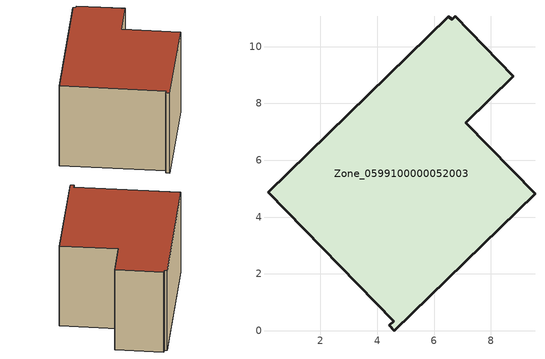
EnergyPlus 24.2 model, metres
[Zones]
Zone_0599100000052003
 floor ground (C_G): 0.15,4.88 6.49,11.05 6.64,10.96 6.75,11.06 8.79,8.96 7.11,7.32 9.55,4.81 4.6,0 4.42,0.18 4.58,0.33 z0
 wall outside (C_F): 9.55,4.81 7.11,7.32 8.79,8.96 6.75,11.06 6.64,10.96 6.49,11.05 0.15,4.88 4.58,0.33 4.42,0.18 4.6,0 9.55,4.81 z0:5.57
 roof outside (C_R): 0.15,4.88 4.58,0.33 4.42,0.18 4.6,0 9.55,4.81 7.11,7.32 8.79,8.96 6.75,11.06 6.64,10.96 6.49,11.05 z5.57
[BUILDING]
Pand.0599100000052003: North Axis=0; Terrain=City; Loads Convergence Tolerance Value=0.04; Temperature Convergence Tolerance Value=0.4; Solar Distribution=FullExterior; Maximum Number of Warmup Days=25; Minimum Number of Warmup Days=1
[Site:Location]
Rotterdam.The.Hague.AP_ZH_NLD Design_Conditions: Latitude=51.96; Longitude=4.45; Time Zone=1; Elevation=-4.5
[SITE:GROUNDTEMPERATURE:BUILDINGSURFACE]
18, 18, 18, 18, 18, 18, 18, 18, 18, 18, 18, 18
[MATERIAL] Thermal Absorptance=0.9; Solar Absorptance=0.7; Visible Absorptance=0.7
Name | Roughness | Thickness | Conductivity | Density | Specific Heat
G.TI.1975-1991 | MediumSmooth | 0.15 | 0.288461 | 540 | 1210
F.TI.1975-1991 | Rough | 0.3 | 0.230769 | 1920 | 840
R.TI.1975-1991 | MediumRough | 0.2 | 0.153846 | 1500 | 1000
[CONSTRUCTION]
C_G: G.TI.1975-1991
C_F: F.TI.1975-1991
C_R: R.TI.1975-1991
[ZONE]
Zone_0599100000052003: Type=1; Multiplier=1; Ceiling Height=Autocalculate; Volume=Autocalculate; Floor Area=autocalculate; Part of Total Floor Area=Yes
[ZONEINFILTRATION:DESIGNFLOWRATE]
Infil_Zone_0599100000052003: Zone or ZoneList or Space or SpaceList=Zone_0599100000052003; Schedule=AlwaysOn; Design Flow Rate Calculation Method=Flow/Area; Flow Rate per Floor Area=0.003; Constant Term Coefficient=1; Temperature Term Coefficient=0; Velocity Term Coefficient=0; Velocity Squared Term Coefficient=0
[HVACTEMPLATE:ZONE:IDEALLOADSAIRSYSTEM]
Zone_0599100000052003: Maximum Heating Supply Air Temperature=50; Minimum Cooling Supply Air Temperature=13; Maximum Heating Supply Air Humidity Ratio=0.0156; Minimum Cooling Supply Air Humidity Ratio=0.0077; Heating Limit=NoLimit; Cooling Limit=NoLimit; Dehumidification Control Type=ConstantSensibleHeatRatio; Cooling Sensible Heat Ratio=0.7; Dehumidification Setpoint=60; Humidification Control Type=None; Humidification Setpoint=30; Outdoor Air Method=None; Outdoor Air Flow Rate per Person=0.00944; Outdoor Air Flow Rate per Zone Floor Area=0; Outdoor Air Flow Rate per Zone=0; Demand Controlled Ventilation Type=None; Outdoor Air Economizer Type=NoEconomizer; Heat Recovery Type=None; Sensible Heat Recovery Effectiveness=0.7; Latent Heat Recovery Effectiveness=0.65
[ZONECONTROL:THERMOSTAT]
ThermostatControl_Zone_0599100000052003: Zone or ZoneList=Zone_0599100000052003; Control Type Schedule=DualSetpointControlType; Control 1=Thermostat_Zone_0599100000052003; Temperature Difference Between Cutout And Setpoint=0
[THERMOSTATSETPOINT:DUALSETPOINT]
Thermostat_Zone_0599100000052003: Heating Setpoint Temperature Schedule=HeatingSetpoint_Zone_0599100000052003; Cooling Setpoint Temperature Schedule=CoolingSetpoint_Zone_0599100000052003
[SCHEDULE:COMPACT]
HeatingSetpoint_Zone_0599100000052003: Through: 12/31, For: AllDays, Until: 24:00, 21
CoolingSetpoint_Zone_0599100000052003: Through: 12/31, For: AllDays, Until: 24:00, 24
DualSetpointControlType: Through: 12/31, For: AllDays, Until: 24:00, 4
AlwaysOn: Through: 12/31, For: AllDays, Until: 24:00, 1
